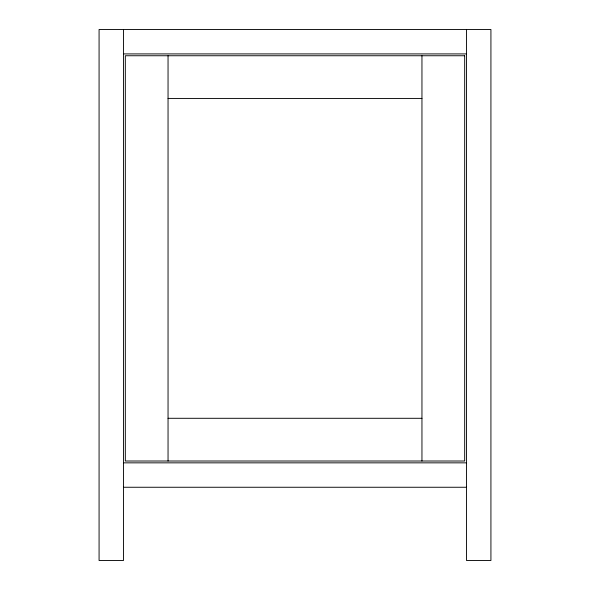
<?xml version="1.0" encoding="UTF-8"?>
<svg xmlns="http://www.w3.org/2000/svg" width="590" height="590" viewBox="0 0 590 590"><rect width="100%" height="100%" fill="white"/><g stroke="black" fill="none" stroke-linecap="round" stroke-linejoin="round"><path stroke-width="0.89" d="M123.494 53.911L466.506 53.911M168.047 98.471L421.953 98.471M168.047 418.288L421.953 418.288M123.494 462.848L466.506 462.848M123.494 487.259L466.506 487.259M466.506 29.5L466.506 560.5L490.924 560.5L490.924 29.5L99.076 29.5L99.076 560.5L123.494 560.5L123.494 29.5M421.953 55.748L421.953 461.011M168.047 55.748L168.047 461.011M464.677 55.748L125.323 55.748L125.323 461.011L464.677 461.011L464.677 55.748"/></g></svg>
